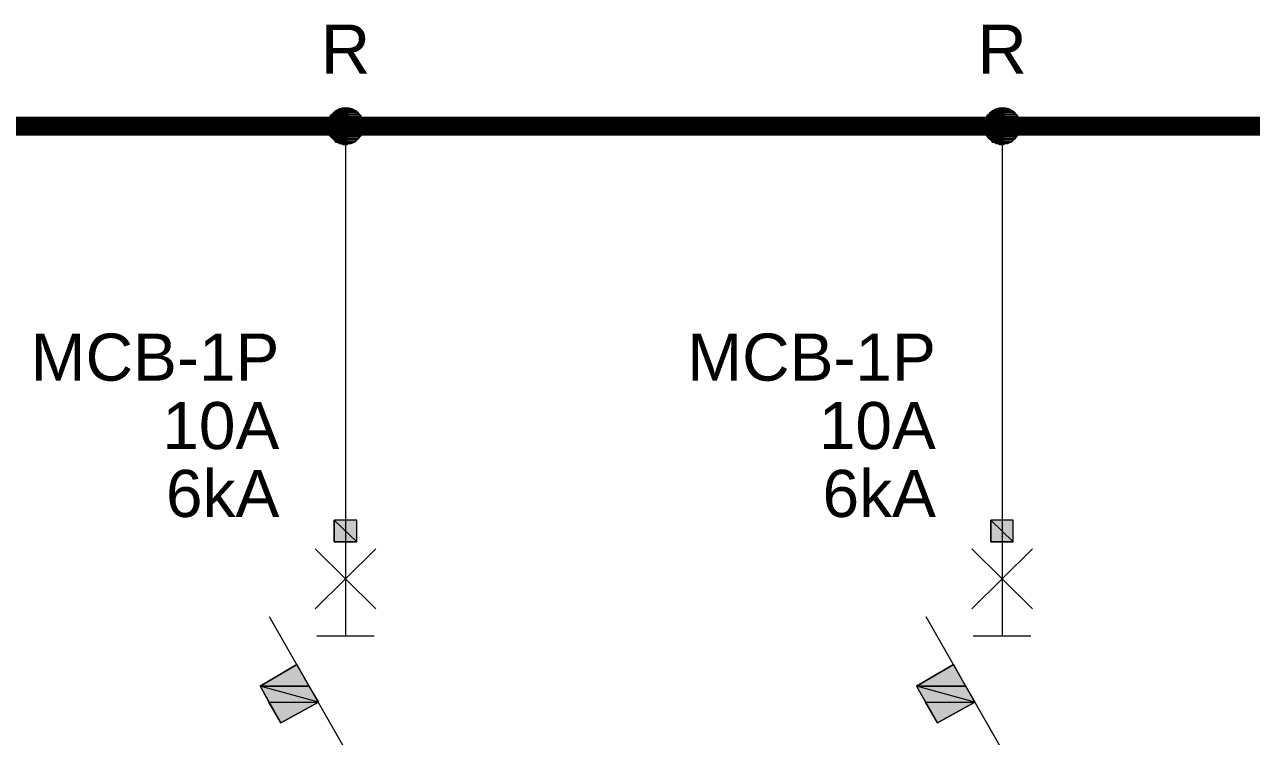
# Model space of a CAD drawing. Header units: millimetres. Extents: x -33055 to 42243, y -56860 to 24450.
# Drawn here: x 14497 to 20987, y -43659 to -39890 of the extents above; entities that cross this region are included whole.
import ezdxf
from ezdxf.enums import TextEntityAlignment as Align

# ---------------------------------------------------------------- set-up
doc = ezdxf.new("R2010")
doc.units = ezdxf.units.MM
for name, color, linetype in [('E-BUSBAR', 7, 'Continuous'), ('E-SLD', 7, 'Continuous'), ('E-TEXT', 7, 'Continuous')]:
    doc.layers.add(name, color=color, linetype=linetype)
doc.styles.add('ARIAL', font='arial.ttf')

msp = doc.modelspace()

# ---------------------------------------------------------------- hatches: boundary and pattern name
at = {"layer": 'E-SLD'}
h = msp.add_hatch(color=7, dxfattribs=at)
h.dxf.hatch_style = 1
h.paths.add_polyline_path([(16262.3, -40364.4), (16127.2, -40364.4), (16266.6, -40368.6), (16262.3, -40364.4)])
h.paths.add_polyline_path([(16127.2, -40364.4), (16266.6, -40368.6), (16118.7, -40368.6), (16127.2, -40364.4)])
h = msp.add_hatch(color=7, dxfattribs=at)
h.dxf.hatch_style = 1
h.paths.add_polyline_path([(16253.9, -40356), (16131.4, -40356), (16262.3, -40364.4), (16253.9, -40356)])
h.paths.add_polyline_path([(16131.4, -40356), (16262.3, -40364.4), (16127.2, -40364.4), (16131.4, -40356)])
h = msp.add_hatch(color=7, dxfattribs=at)
h.dxf.hatch_style = 1
h.paths.add_polyline_path([(16249.7, -40351.7), (16139.9, -40351.7), (16253.9, -40356), (16249.7, -40351.7)])
h.paths.add_polyline_path([(16139.9, -40351.7), (16253.9, -40356), (16131.4, -40356), (16139.9, -40351.7)])
h = msp.add_hatch(color=7, dxfattribs=at)
h.dxf.hatch_style = 1
h.paths.add_polyline_path([(16241.2, -40347.5), (16144.1, -40347.5), (16249.7, -40351.7), (16241.2, -40347.5)])
h.paths.add_polyline_path([(16144.1, -40347.5), (16249.7, -40351.7), (16139.9, -40351.7), (16144.1, -40347.5)])
h = msp.add_hatch(color=7, dxfattribs=at)
h.dxf.hatch_style = 1
h.paths.add_polyline_path([(16232.8, -40343.3), (16156.7, -40343.3), (16241.2, -40347.5), (16232.8, -40343.3)])
h.paths.add_polyline_path([(16156.7, -40343.3), (16241.2, -40347.5), (16144.1, -40347.5), (16156.7, -40343.3)])
h = msp.add_hatch(color=7, dxfattribs=at)
h.dxf.hatch_style = 1
h.paths.add_polyline_path([(16224.3, -40339.1), (16161, -40339.1), (16232.8, -40343.3), (16224.3, -40339.1)])
h.paths.add_polyline_path([(16161, -40339.1), (16232.8, -40343.3), (16156.7, -40343.3), (16161, -40339.1)])
h = msp.add_hatch(color=7, dxfattribs=at)
h.dxf.hatch_style = 1
h.paths.add_polyline_path([(16215.9, -40334.8), (16173.6, -40334.8), (16224.3, -40339.1), (16215.9, -40334.8)])
h.paths.add_polyline_path([(16173.6, -40334.8), (16224.3, -40339.1), (16161, -40339.1), (16173.6, -40334.8)])
h = msp.add_hatch(color=7, dxfattribs=at)
h.dxf.hatch_style = 1
h.paths.add_polyline_path([(16203.2, -40334.8), (16182.1, -40334.8), (16215.9, -40334.8), (16203.2, -40334.8)])
h.paths.add_polyline_path([(16182.1, -40334.8), (16215.9, -40334.8), (16173.6, -40334.8), (16182.1, -40334.8)])
h = msp.add_hatch(color=7, dxfattribs=at)
h.dxf.hatch_style = 1
h.paths.add_polyline_path([(16199, -40334.8), (16203.2, -40334.8), (16182.1, -40334.8), (16199, -40334.8)])
h = msp.add_hatch(color=7, dxfattribs=at)
h.dxf.hatch_style = 1
h.paths.add_polyline_path([(19735.3, -40364.4), (19600.2, -40364.4), (19739.6, -40368.6), (19735.3, -40364.4)])
h.paths.add_polyline_path([(19600.2, -40364.4), (19739.6, -40368.6), (19591.7, -40368.6), (19600.2, -40364.4)])
h = msp.add_hatch(color=7, dxfattribs=at)
h.dxf.hatch_style = 1
h.paths.add_polyline_path([(19726.9, -40356), (19604.4, -40356), (19735.3, -40364.4), (19726.9, -40356)])
h.paths.add_polyline_path([(19604.4, -40356), (19735.3, -40364.4), (19600.2, -40364.4), (19604.4, -40356)])
h = msp.add_hatch(color=7, dxfattribs=at)
h.dxf.hatch_style = 1
h.paths.add_polyline_path([(19722.7, -40351.7), (19612.9, -40351.7), (19726.9, -40356), (19722.7, -40351.7)])
h.paths.add_polyline_path([(19612.9, -40351.7), (19726.9, -40356), (19604.4, -40356), (19612.9, -40351.7)])
h = msp.add_hatch(color=7, dxfattribs=at)
h.dxf.hatch_style = 1
h.paths.add_polyline_path([(19714.2, -40347.5), (19617.1, -40347.5), (19722.7, -40351.7), (19714.2, -40347.5)])
h.paths.add_polyline_path([(19617.1, -40347.5), (19722.7, -40351.7), (19612.9, -40351.7), (19617.1, -40347.5)])
h = msp.add_hatch(color=7, dxfattribs=at)
h.dxf.hatch_style = 1
h.paths.add_polyline_path([(19705.8, -40343.3), (19629.7, -40343.3), (19714.2, -40347.5), (19705.8, -40343.3)])
h.paths.add_polyline_path([(19629.7, -40343.3), (19714.2, -40347.5), (19617.1, -40347.5), (19629.7, -40343.3)])
h = msp.add_hatch(color=7, dxfattribs=at)
h.dxf.hatch_style = 1
h.paths.add_polyline_path([(19697.3, -40339.1), (19634, -40339.1), (19705.8, -40343.3), (19697.3, -40339.1)])
h.paths.add_polyline_path([(19634, -40339.1), (19705.8, -40343.3), (19629.7, -40343.3), (19634, -40339.1)])
h = msp.add_hatch(color=7, dxfattribs=at)
h.dxf.hatch_style = 1
h.paths.add_polyline_path([(19688.9, -40334.8), (19646.6, -40334.8), (19697.3, -40339.1), (19688.9, -40334.8)])
h.paths.add_polyline_path([(19646.6, -40334.8), (19697.3, -40339.1), (19634, -40339.1), (19646.6, -40334.8)])
h = msp.add_hatch(color=7, dxfattribs=at)
h.dxf.hatch_style = 1
h.paths.add_polyline_path([(19676.2, -40334.8), (19655.1, -40334.8), (19688.9, -40334.8), (19676.2, -40334.8)])
h.paths.add_polyline_path([(19655.1, -40334.8), (19688.9, -40334.8), (19646.6, -40334.8), (19655.1, -40334.8)])
h = msp.add_hatch(color=7, dxfattribs=at)
h.dxf.hatch_style = 1
h.paths.add_polyline_path([(19672, -40334.8), (19676.2, -40334.8), (19655.1, -40334.8), (19672, -40334.8)])
h = msp.add_hatch(color=7, dxfattribs=at)
h.dxf.hatch_style = 1
h.paths.add_polyline_path([(16287.7, -40410.9), (16101.8, -40410.9), (16287.7, -40419.3), (16287.7, -40410.9)])
h.paths.add_polyline_path([(16101.8, -40410.9), (16287.7, -40419.3), (16097.6, -40419.3), (16101.8, -40410.9)])
h = msp.add_hatch(color=7, dxfattribs=at)
h.dxf.hatch_style = 1
h.paths.add_polyline_path([(16287.7, -40419.3), (16097.6, -40419.3), (16287.7, -40427.8), (16287.7, -40419.3)])
h.paths.add_polyline_path([(16097.6, -40419.3), (16287.7, -40427.8), (16097.6, -40427.8), (16097.6, -40419.3)])
h = msp.add_hatch(color=7, dxfattribs=at)
h.dxf.hatch_style = 1
h.paths.add_polyline_path([(16287.7, -40427.8), (16097.6, -40427.8), (16287.7, -40436.2), (16287.7, -40427.8)])
h.paths.add_polyline_path([(16097.6, -40427.8), (16287.7, -40436.2), (16097.6, -40436.2), (16097.6, -40427.8)])
h = msp.add_hatch(color=7, dxfattribs=at)
h.dxf.hatch_style = 1
h.paths.add_polyline_path([(16283.4, -40394), (16106.1, -40394), (16283.4, -40402.4), (16283.4, -40394)])
h.paths.add_polyline_path([(16106.1, -40394), (16283.4, -40402.4), (16101.8, -40402.4), (16106.1, -40394)])
h = msp.add_hatch(color=7, dxfattribs=at)
h.dxf.hatch_style = 1
h.paths.add_polyline_path([(16283.4, -40402.4), (16101.8, -40402.4), (16287.7, -40410.9), (16283.4, -40402.4)])
h.paths.add_polyline_path([(16101.8, -40402.4), (16287.7, -40410.9), (16101.8, -40410.9), (16101.8, -40402.4)])
h = msp.add_hatch(color=7, dxfattribs=at)
h.dxf.hatch_style = 1
h.paths.add_polyline_path([(16279.2, -40385.5), (16110.3, -40385.5), (16283.4, -40394), (16279.2, -40385.5)])
h.paths.add_polyline_path([(16110.3, -40385.5), (16283.4, -40394), (16106.1, -40394), (16110.3, -40385.5)])
h = msp.add_hatch(color=7, dxfattribs=at)
h.dxf.hatch_style = 1
h.paths.add_polyline_path([(16275, -40377.1), (16114.5, -40377.1), (16279.2, -40385.5), (16275, -40377.1)])
h.paths.add_polyline_path([(16114.5, -40377.1), (16279.2, -40385.5), (16110.3, -40385.5), (16114.5, -40377.1)])
h = msp.add_hatch(color=7, dxfattribs=at)
h.dxf.hatch_style = 1
h.paths.add_polyline_path([(16266.6, -40368.6), (16118.7, -40368.6), (16275, -40377.1), (16266.6, -40368.6)])
h.paths.add_polyline_path([(16118.7, -40368.6), (16275, -40377.1), (16114.5, -40377.1), (16118.7, -40368.6)])
h = msp.add_hatch(color=7, dxfattribs=at)
h.dxf.hatch_style = 1
h.paths.add_polyline_path([(19760.7, -40410.9), (19574.8, -40410.9), (19760.7, -40419.3), (19760.7, -40410.9)])
h.paths.add_polyline_path([(19574.8, -40410.9), (19760.7, -40419.3), (19570.6, -40419.3), (19574.8, -40410.9)])
h = msp.add_hatch(color=7, dxfattribs=at)
h.dxf.hatch_style = 1
h.paths.add_polyline_path([(19760.7, -40419.3), (19570.6, -40419.3), (19760.7, -40427.8), (19760.7, -40419.3)])
h.paths.add_polyline_path([(19570.6, -40419.3), (19760.7, -40427.8), (19570.6, -40427.8), (19570.6, -40419.3)])
h = msp.add_hatch(color=7, dxfattribs=at)
h.dxf.hatch_style = 1
h.paths.add_polyline_path([(19760.7, -40427.8), (19570.6, -40427.8), (19760.7, -40436.2), (19760.7, -40427.8)])
h.paths.add_polyline_path([(19570.6, -40427.8), (19760.7, -40436.2), (19570.6, -40436.2), (19570.6, -40427.8)])
h = msp.add_hatch(color=7, dxfattribs=at)
h.dxf.hatch_style = 1
h.paths.add_polyline_path([(19756.4, -40394), (19579.1, -40394), (19756.4, -40402.4), (19756.4, -40394)])
h.paths.add_polyline_path([(19579.1, -40394), (19756.4, -40402.4), (19574.8, -40402.4), (19579.1, -40394)])
h = msp.add_hatch(color=7, dxfattribs=at)
h.dxf.hatch_style = 1
h.paths.add_polyline_path([(19756.4, -40402.4), (19574.8, -40402.4), (19760.7, -40410.9), (19756.4, -40402.4)])
h.paths.add_polyline_path([(19574.8, -40402.4), (19760.7, -40410.9), (19574.8, -40410.9), (19574.8, -40402.4)])
h = msp.add_hatch(color=7, dxfattribs=at)
h.dxf.hatch_style = 1
h.paths.add_polyline_path([(19752.2, -40385.5), (19583.3, -40385.5), (19756.4, -40394), (19752.2, -40385.5)])
h.paths.add_polyline_path([(19583.3, -40385.5), (19756.4, -40394), (19579.1, -40394), (19583.3, -40385.5)])
h = msp.add_hatch(color=7, dxfattribs=at)
h.dxf.hatch_style = 1
h.paths.add_polyline_path([(19748, -40377.1), (19587.5, -40377.1), (19752.2, -40385.5), (19748, -40377.1)])
h.paths.add_polyline_path([(19587.5, -40377.1), (19752.2, -40385.5), (19583.3, -40385.5), (19587.5, -40377.1)])
h = msp.add_hatch(color=7, dxfattribs=at)
h.dxf.hatch_style = 1
h.paths.add_polyline_path([(19739.6, -40368.6), (19591.7, -40368.6), (19748, -40377.1), (19739.6, -40368.6)])
h.paths.add_polyline_path([(19591.7, -40368.6), (19748, -40377.1), (19587.5, -40377.1), (19591.7, -40368.6)])
h = msp.add_hatch(color=7, dxfattribs=at)
h.dxf.hatch_style = 1
h.paths.add_polyline_path([(16287.7, -40436.2), (16097.6, -40436.2), (16287.7, -40448.9), (16287.7, -40436.2)])
h.paths.add_polyline_path([(16097.6, -40436.2), (16287.7, -40448.9), (16101.8, -40448.9), (16097.6, -40436.2)])
h = msp.add_hatch(color=7, dxfattribs=at)
h.dxf.hatch_style = 1
h.paths.add_polyline_path([(16287.7, -40448.9), (16101.8, -40448.9), (16283.4, -40457.3), (16287.7, -40448.9)])
h.paths.add_polyline_path([(16101.8, -40448.9), (16283.4, -40457.3), (16101.8, -40457.3), (16101.8, -40448.9)])
h = msp.add_hatch(color=7, dxfattribs=at)
h.dxf.hatch_style = 1
h.paths.add_polyline_path([(16283.4, -40457.3), (16101.8, -40457.3), (16283.4, -40465.8), (16283.4, -40457.3)])
h.paths.add_polyline_path([(16101.8, -40457.3), (16283.4, -40465.8), (16106.1, -40465.8), (16101.8, -40457.3)])
h = msp.add_hatch(color=7, dxfattribs=at)
h.dxf.hatch_style = 1
h.paths.add_polyline_path([(16283.4, -40465.8), (16106.1, -40465.8), (16279.2, -40474.2), (16283.4, -40465.8)])
h.paths.add_polyline_path([(16106.1, -40465.8), (16279.2, -40474.2), (16110.3, -40474.2), (16106.1, -40465.8)])
h = msp.add_hatch(color=7, dxfattribs=at)
h.dxf.hatch_style = 1
h.paths.add_polyline_path([(16279.2, -40474.2), (16110.3, -40474.2), (16275, -40478.5), (16279.2, -40474.2)])
h.paths.add_polyline_path([(16110.3, -40474.2), (16275, -40478.5), (16114.5, -40478.5), (16110.3, -40474.2)])
h = msp.add_hatch(color=7, dxfattribs=at)
h.dxf.hatch_style = 1
h.paths.add_polyline_path([(16275, -40478.5), (16114.5, -40478.5), (16266.6, -40486.9), (16275, -40478.5)])
h.paths.add_polyline_path([(16114.5, -40478.5), (16266.6, -40486.9), (16118.7, -40486.9), (16114.5, -40478.5)])
h = msp.add_hatch(color=7, dxfattribs=at)
h.dxf.hatch_style = 1
h.paths.add_polyline_path([(16266.6, -40486.9), (16118.7, -40486.9), (16262.3, -40495.3), (16266.6, -40486.9)])
h.paths.add_polyline_path([(16118.7, -40486.9), (16262.3, -40495.3), (16127.2, -40495.3), (16118.7, -40486.9)])
h = msp.add_hatch(color=7, dxfattribs=at)
h.dxf.hatch_style = 1
h.paths.add_polyline_path([(16262.3, -40495.3), (16127.2, -40495.3), (16253.9, -40499.6), (16262.3, -40495.3)])
h.paths.add_polyline_path([(16127.2, -40495.3), (16253.9, -40499.6), (16131.4, -40499.6), (16127.2, -40495.3)])
h = msp.add_hatch(color=7, dxfattribs=at)
h.dxf.hatch_style = 1
h.paths.add_polyline_path([(19760.7, -40436.2), (19570.6, -40436.2), (19760.7, -40448.9), (19760.7, -40436.2)])
h.paths.add_polyline_path([(19570.6, -40436.2), (19760.7, -40448.9), (19574.8, -40448.9), (19570.6, -40436.2)])
h = msp.add_hatch(color=7, dxfattribs=at)
h.dxf.hatch_style = 1
h.paths.add_polyline_path([(19760.7, -40448.9), (19574.8, -40448.9), (19756.4, -40457.3), (19760.7, -40448.9)])
h.paths.add_polyline_path([(19574.8, -40448.9), (19756.4, -40457.3), (19574.8, -40457.3), (19574.8, -40448.9)])
h = msp.add_hatch(color=7, dxfattribs=at)
h.dxf.hatch_style = 1
h.paths.add_polyline_path([(19756.4, -40457.3), (19574.8, -40457.3), (19756.4, -40465.8), (19756.4, -40457.3)])
h.paths.add_polyline_path([(19574.8, -40457.3), (19756.4, -40465.8), (19579.1, -40465.8), (19574.8, -40457.3)])
h = msp.add_hatch(color=7, dxfattribs=at)
h.dxf.hatch_style = 1
h.paths.add_polyline_path([(19756.4, -40465.8), (19579.1, -40465.8), (19752.2, -40474.2), (19756.4, -40465.8)])
h.paths.add_polyline_path([(19579.1, -40465.8), (19752.2, -40474.2), (19583.3, -40474.2), (19579.1, -40465.8)])
h = msp.add_hatch(color=7, dxfattribs=at)
h.dxf.hatch_style = 1
h.paths.add_polyline_path([(19752.2, -40474.2), (19583.3, -40474.2), (19748, -40478.5), (19752.2, -40474.2)])
h.paths.add_polyline_path([(19583.3, -40474.2), (19748, -40478.5), (19587.5, -40478.5), (19583.3, -40474.2)])
h = msp.add_hatch(color=7, dxfattribs=at)
h.dxf.hatch_style = 1
h.paths.add_polyline_path([(19748, -40478.5), (19587.5, -40478.5), (19739.6, -40486.9), (19748, -40478.5)])
h.paths.add_polyline_path([(19587.5, -40478.5), (19739.6, -40486.9), (19591.7, -40486.9), (19587.5, -40478.5)])
h = msp.add_hatch(color=7, dxfattribs=at)
h.dxf.hatch_style = 1
h.paths.add_polyline_path([(19739.6, -40486.9), (19591.7, -40486.9), (19735.3, -40495.3), (19739.6, -40486.9)])
h.paths.add_polyline_path([(19591.7, -40486.9), (19735.3, -40495.3), (19600.2, -40495.3), (19591.7, -40486.9)])
h = msp.add_hatch(color=7, dxfattribs=at)
h.dxf.hatch_style = 1
h.paths.add_polyline_path([(19735.3, -40495.3), (19600.2, -40495.3), (19726.9, -40499.6), (19735.3, -40495.3)])
h.paths.add_polyline_path([(19600.2, -40495.3), (19726.9, -40499.6), (19604.4, -40499.6), (19600.2, -40495.3)])
h = msp.add_hatch(color=7, dxfattribs=at)
h.dxf.hatch_style = 1
h.paths.add_polyline_path([(16253.9, -40499.6), (16131.4, -40499.6), (16249.7, -40508), (16253.9, -40499.6)])
h.paths.add_polyline_path([(16131.4, -40499.6), (16249.7, -40508), (16139.9, -40508), (16131.4, -40499.6)])
h = msp.add_hatch(color=7, dxfattribs=at)
h.dxf.hatch_style = 1
h.paths.add_polyline_path([(16249.7, -40508), (16139.9, -40508), (16241.2, -40512.2), (16249.7, -40508)])
h.paths.add_polyline_path([(16139.9, -40508), (16241.2, -40512.2), (16144.1, -40512.2), (16139.9, -40508)])
h = msp.add_hatch(color=7, dxfattribs=at)
h.dxf.hatch_style = 1
h.paths.add_polyline_path([(16241.2, -40512.2), (16144.1, -40512.2), (16232.8, -40516.5), (16241.2, -40512.2)])
h.paths.add_polyline_path([(16144.1, -40512.2), (16232.8, -40516.5), (16156.7, -40516.5), (16144.1, -40512.2)])
h = msp.add_hatch(color=7, dxfattribs=at)
h.dxf.hatch_style = 1
h.paths.add_polyline_path([(16232.8, -40516.5), (16156.7, -40516.5), (16224.3, -40520.7), (16232.8, -40516.5)])
h.paths.add_polyline_path([(16156.7, -40516.5), (16224.3, -40520.7), (16161, -40520.7), (16156.7, -40516.5)])
h = msp.add_hatch(color=7, dxfattribs=at)
h.dxf.hatch_style = 1
h.paths.add_polyline_path([(16224.3, -40520.7), (16161, -40520.7), (16215.9, -40520.7), (16224.3, -40520.7)])
h.paths.add_polyline_path([(16161, -40520.7), (16215.9, -40520.7), (16173.6, -40520.7), (16161, -40520.7)])
h = msp.add_hatch(color=7, dxfattribs=at)
h.dxf.hatch_style = 1
h.paths.add_polyline_path([(16173.6, -40520.7), (16182.1, -40524.9), (16203.2, -40524.9), (16173.6, -40520.7)])
h.paths.add_polyline_path([(16182.1, -40524.9), (16203.2, -40524.9), (16199, -40524.9), (16182.1, -40524.9)])
h = msp.add_hatch(color=7, dxfattribs=at)
h.dxf.hatch_style = 1
h.paths.add_polyline_path([(16173.6, -40520.7), (16215.9, -40520.7), (16203.2, -40524.9), (16173.6, -40520.7)])
h = msp.add_hatch(color=7, dxfattribs=at)
h.dxf.hatch_style = 1
h.paths.add_polyline_path([(19726.9, -40499.6), (19604.4, -40499.6), (19722.7, -40508), (19726.9, -40499.6)])
h.paths.add_polyline_path([(19604.4, -40499.6), (19722.7, -40508), (19612.9, -40508), (19604.4, -40499.6)])
h = msp.add_hatch(color=7, dxfattribs=at)
h.dxf.hatch_style = 1
h.paths.add_polyline_path([(19722.7, -40508), (19612.9, -40508), (19714.2, -40512.2), (19722.7, -40508)])
h.paths.add_polyline_path([(19612.9, -40508), (19714.2, -40512.2), (19617.1, -40512.2), (19612.9, -40508)])
h = msp.add_hatch(color=7, dxfattribs=at)
h.dxf.hatch_style = 1
h.paths.add_polyline_path([(19714.2, -40512.2), (19617.1, -40512.2), (19705.8, -40516.5), (19714.2, -40512.2)])
h.paths.add_polyline_path([(19617.1, -40512.2), (19705.8, -40516.5), (19629.7, -40516.5), (19617.1, -40512.2)])
h = msp.add_hatch(color=7, dxfattribs=at)
h.dxf.hatch_style = 1
h.paths.add_polyline_path([(19705.8, -40516.5), (19629.7, -40516.5), (19697.3, -40520.7), (19705.8, -40516.5)])
h.paths.add_polyline_path([(19629.7, -40516.5), (19697.3, -40520.7), (19634, -40520.7), (19629.7, -40516.5)])
h = msp.add_hatch(color=7, dxfattribs=at)
h.dxf.hatch_style = 1
h.paths.add_polyline_path([(19697.3, -40520.7), (19634, -40520.7), (19688.9, -40520.7), (19697.3, -40520.7)])
h.paths.add_polyline_path([(19634, -40520.7), (19688.9, -40520.7), (19646.6, -40520.7), (19634, -40520.7)])
h = msp.add_hatch(color=7, dxfattribs=at)
h.dxf.hatch_style = 1
h.paths.add_polyline_path([(19646.6, -40520.7), (19655.1, -40524.9), (19676.2, -40524.9), (19646.6, -40520.7)])
h.paths.add_polyline_path([(19655.1, -40524.9), (19676.2, -40524.9), (19672, -40524.9), (19655.1, -40524.9)])
h = msp.add_hatch(color=7, dxfattribs=at)
h.dxf.hatch_style = 1
h.paths.add_polyline_path([(19646.6, -40520.7), (19688.9, -40520.7), (19676.2, -40524.9), (19646.6, -40520.7)])
h = msp.add_hatch(color=7, dxfattribs=at)
h.dxf.hatch_style = 1
h.paths.add_polyline_path([(16253.9, -42514.2), (16135.6, -42514.2), (16253.9, -42628.2), (16253.9, -42514.2)])
h.paths.add_polyline_path([(16135.6, -42514.2), (16253.9, -42628.2), (16135.6, -42628.2), (16135.6, -42514.2)])
h = msp.add_hatch(color=7, dxfattribs=at)
h.dxf.hatch_style = 1
h.paths.add_polyline_path([(19726.9, -42514.2), (19608.6, -42514.2), (19726.9, -42628.2), (19726.9, -42514.2)])
h.paths.add_polyline_path([(19608.6, -42514.2), (19726.9, -42628.2), (19608.6, -42628.2), (19608.6, -42514.2)])
h = msp.add_hatch(color=7, dxfattribs=at)
h.dxf.hatch_style = 1
h.paths.add_polyline_path([(15937.1, -43278.7), (16000.5, -43392.7), (15742.8, -43392.7), (15937.1, -43278.7)])
h = msp.add_hatch(color=7, dxfattribs=at)
h.dxf.hatch_style = 1
h.paths.add_polyline_path([(19410.1, -43278.7), (19473.5, -43392.7), (19215.8, -43392.7), (19410.1, -43278.7)])
h = msp.add_hatch(color=7, dxfattribs=at)
h.dxf.hatch_style = 1
h.paths.add_polyline_path([(15742.8, -43392.7), (15789.3, -43477.2), (16051.2, -43477.2), (15742.8, -43392.7)])
h.paths.add_polyline_path([(15789.3, -43477.2), (16051.2, -43477.2), (15852.6, -43587), (15789.3, -43477.2)])
h = msp.add_hatch(color=7, dxfattribs=at)
h.dxf.hatch_style = 1
h.paths.add_polyline_path([(15742.8, -43392.7), (16000.5, -43392.7), (16051.2, -43477.2), (15742.8, -43392.7)])
h = msp.add_hatch(color=7, dxfattribs=at)
h.dxf.hatch_style = 1
h.paths.add_polyline_path([(19215.8, -43392.7), (19262.3, -43477.2), (19524.2, -43477.2), (19215.8, -43392.7)])
h.paths.add_polyline_path([(19262.3, -43477.2), (19524.2, -43477.2), (19325.6, -43587), (19262.3, -43477.2)])
h = msp.add_hatch(color=7, dxfattribs=at)
h.dxf.hatch_style = 1
h.paths.add_polyline_path([(19215.8, -43392.7), (19473.5, -43392.7), (19524.2, -43477.2), (19215.8, -43392.7)])

# ---------------------------------------------------------------- linework, layer by layer
at = {"layer": 'E-BUSBAR', "const_width": 100}
msp.add_lwpolyline([(-25829, -40428), (34952, -40428)], dxfattribs=at)
at = {"layer": 'E-SLD', "color": 7, "lineweight": 0}
for p, q in [((16194.8, -40427.8), (16194.8, -43126.6)), ((19667.8, -40427.8), (19667.8, -43126.6)), ((16034.3, -42666.2), (16355.3, -42983)), ((16355.3, -42666.2), (16034.3, -42983)), ((19507.3, -42666.2), (19828.3, -42983)), ((19828.3, -42666.2), (19507.3, -42983)), ((16042.7, -43126.6), (16346.8, -43126.6)), ((19515.7, -43126.6), (19819.8, -43126.6))]:
    msp.add_line(p, q, dxfattribs=at)
for points in [[(16291.9, -40425.7), (16290, -40406.5), (16284.4, -40388.7), (16275.7, -40372.5), (16264.1, -40358.5), (16250, -40346.9), (16233.9, -40338.1), (16216, -40332.6), (16196.9, -40330.6), (16177.7, -40332.6), (16159.9, -40338.1), (16143.7, -40346.9), (16129.7, -40358.5), (16118.1, -40372.5), (16109.3, -40388.7), (16103.8, -40406.5), (16101.8, -40425.7), (16103.8, -40444.8), (16109.3, -40462.6), (16118.1, -40478.8), (16129.7, -40492.9), (16143.7, -40504.5), (16159.9, -40513.2), (16177.7, -40518.8), (16196.9, -40520.7), (16216, -40518.8), (16233.9, -40513.2), (16250, -40504.5), (16264.1, -40492.9), (16275.7, -40478.8), (16284.4, -40462.6), (16290, -40444.8), (16291.9, -40425.7)], [(16127.2, -40364.4), (16266.6, -40368.6), (16118.7, -40368.6), (16127.2, -40364.4)], [(16131.4, -40356), (16262.3, -40364.4), (16127.2, -40364.4), (16131.4, -40356)], [(16262.3, -40364.4), (16127.2, -40364.4), (16266.6, -40368.6), (16262.3, -40364.4)], [(16139.9, -40351.7), (16253.9, -40356), (16131.4, -40356), (16139.9, -40351.7)], [(16253.9, -40356), (16131.4, -40356), (16262.3, -40364.4), (16253.9, -40356)], [(16144.1, -40347.5), (16249.7, -40351.7), (16139.9, -40351.7), (16144.1, -40347.5)], [(16249.7, -40351.7), (16139.9, -40351.7), (16253.9, -40356), (16249.7, -40351.7)], [(16156.7, -40343.3), (16241.2, -40347.5), (16144.1, -40347.5), (16156.7, -40343.3)], [(16241.2, -40347.5), (16144.1, -40347.5), (16249.7, -40351.7), (16241.2, -40347.5)], [(16161, -40339.1), (16232.8, -40343.3), (16156.7, -40343.3), (16161, -40339.1)], [(16232.8, -40343.3), (16156.7, -40343.3), (16241.2, -40347.5), (16232.8, -40343.3)], [(16173.6, -40334.8), (16224.3, -40339.1), (16161, -40339.1), (16173.6, -40334.8)], [(16224.3, -40339.1), (16161, -40339.1), (16232.8, -40343.3), (16224.3, -40339.1)], [(16182.1, -40334.8), (16215.9, -40334.8), (16173.6, -40334.8), (16182.1, -40334.8)], [(16215.9, -40334.8), (16173.6, -40334.8), (16224.3, -40339.1), (16215.9, -40334.8)], [(16199, -40334.8), (16203.2, -40334.8), (16182.1, -40334.8), (16199, -40334.8)], [(16203.2, -40334.8), (16182.1, -40334.8), (16215.9, -40334.8), (16203.2, -40334.8)], [(19764.9, -40425.7), (19763, -40406.5), (19757.4, -40388.7), (19748.7, -40372.5), (19737.1, -40358.5), (19723, -40346.9), (19706.9, -40338.1), (19689, -40332.6), (19669.9, -40330.6), (19650.7, -40332.6), (19632.9, -40338.1), (19616.7, -40346.9), (19602.7, -40358.5), (19591.1, -40372.5), (19582.3, -40388.7), (19576.8, -40406.5), (19574.8, -40425.7), (19576.8, -40444.8), (19582.3, -40462.6), (19591.1, -40478.8), (19602.7, -40492.9), (19616.7, -40504.5), (19632.9, -40513.2), (19650.7, -40518.8), (19669.9, -40520.7), (19689, -40518.8), (19706.9, -40513.2), (19723, -40504.5), (19737.1, -40492.9), (19748.7, -40478.8), (19757.4, -40462.6), (19763, -40444.8), (19764.9, -40425.7)], [(19600.2, -40364.4), (19739.6, -40368.6), (19591.7, -40368.6), (19600.2, -40364.4)], [(19604.4, -40356), (19735.3, -40364.4), (19600.2, -40364.4), (19604.4, -40356)], [(19735.3, -40364.4), (19600.2, -40364.4), (19739.6, -40368.6), (19735.3, -40364.4)], [(19612.9, -40351.7), (19726.9, -40356), (19604.4, -40356), (19612.9, -40351.7)], [(19726.9, -40356), (19604.4, -40356), (19735.3, -40364.4), (19726.9, -40356)], [(19617.1, -40347.5), (19722.7, -40351.7), (19612.9, -40351.7), (19617.1, -40347.5)], [(19722.7, -40351.7), (19612.9, -40351.7), (19726.9, -40356), (19722.7, -40351.7)], [(19629.7, -40343.3), (19714.2, -40347.5), (19617.1, -40347.5), (19629.7, -40343.3)], [(19714.2, -40347.5), (19617.1, -40347.5), (19722.7, -40351.7), (19714.2, -40347.5)], [(19634, -40339.1), (19705.8, -40343.3), (19629.7, -40343.3), (19634, -40339.1)], [(19705.8, -40343.3), (19629.7, -40343.3), (19714.2, -40347.5), (19705.8, -40343.3)], [(19646.6, -40334.8), (19697.3, -40339.1), (19634, -40339.1), (19646.6, -40334.8)], [(19697.3, -40339.1), (19634, -40339.1), (19705.8, -40343.3), (19697.3, -40339.1)], [(19655.1, -40334.8), (19688.9, -40334.8), (19646.6, -40334.8), (19655.1, -40334.8)], [(19688.9, -40334.8), (19646.6, -40334.8), (19697.3, -40339.1), (19688.9, -40334.8)], [(19672, -40334.8), (19676.2, -40334.8), (19655.1, -40334.8), (19672, -40334.8)], [(19676.2, -40334.8), (19655.1, -40334.8), (19688.9, -40334.8), (19676.2, -40334.8)], [(16101.8, -40410.9), (16287.7, -40419.3), (16097.6, -40419.3), (16101.8, -40410.9)], [(16287.7, -40419.3), (16097.6, -40419.3), (16287.7, -40427.8), (16287.7, -40419.3)], [(16097.6, -40419.3), (16287.7, -40427.8), (16097.6, -40427.8), (16097.6, -40419.3)], [(16287.7, -40427.8), (16097.6, -40427.8), (16287.7, -40436.2), (16287.7, -40427.8)], [(16097.6, -40427.8), (16287.7, -40436.2), (16097.6, -40436.2), (16097.6, -40427.8)], [(16106.1, -40394), (16283.4, -40402.4), (16101.8, -40402.4), (16106.1, -40394)], [(16283.4, -40402.4), (16101.8, -40402.4), (16287.7, -40410.9), (16283.4, -40402.4)], [(16101.8, -40402.4), (16287.7, -40410.9), (16101.8, -40410.9), (16101.8, -40402.4)], [(16287.7, -40410.9), (16101.8, -40410.9), (16287.7, -40419.3), (16287.7, -40410.9)], [(16110.3, -40385.5), (16283.4, -40394), (16106.1, -40394), (16110.3, -40385.5)], [(16283.4, -40394), (16106.1, -40394), (16283.4, -40402.4), (16283.4, -40394)], [(16114.5, -40377.1), (16279.2, -40385.5), (16110.3, -40385.5), (16114.5, -40377.1)], [(16279.2, -40385.5), (16110.3, -40385.5), (16283.4, -40394), (16279.2, -40385.5)], [(16118.7, -40368.6), (16275, -40377.1), (16114.5, -40377.1), (16118.7, -40368.6)], [(16275, -40377.1), (16114.5, -40377.1), (16279.2, -40385.5), (16275, -40377.1)], [(16266.6, -40368.6), (16118.7, -40368.6), (16275, -40377.1), (16266.6, -40368.6)], [(19574.8, -40410.9), (19760.7, -40419.3), (19570.6, -40419.3), (19574.8, -40410.9)], [(19760.7, -40419.3), (19570.6, -40419.3), (19760.7, -40427.8), (19760.7, -40419.3)], [(19570.6, -40419.3), (19760.7, -40427.8), (19570.6, -40427.8), (19570.6, -40419.3)], [(19760.7, -40427.8), (19570.6, -40427.8), (19760.7, -40436.2), (19760.7, -40427.8)], [(19570.6, -40427.8), (19760.7, -40436.2), (19570.6, -40436.2), (19570.6, -40427.8)], [(19579.1, -40394), (19756.4, -40402.4), (19574.8, -40402.4), (19579.1, -40394)], [(19756.4, -40402.4), (19574.8, -40402.4), (19760.7, -40410.9), (19756.4, -40402.4)], [(19574.8, -40402.4), (19760.7, -40410.9), (19574.8, -40410.9), (19574.8, -40402.4)], [(19760.7, -40410.9), (19574.8, -40410.9), (19760.7, -40419.3), (19760.7, -40410.9)], [(19583.3, -40385.5), (19756.4, -40394), (19579.1, -40394), (19583.3, -40385.5)], [(19756.4, -40394), (19579.1, -40394), (19756.4, -40402.4), (19756.4, -40394)], [(19587.5, -40377.1), (19752.2, -40385.5), (19583.3, -40385.5), (19587.5, -40377.1)], [(19752.2, -40385.5), (19583.3, -40385.5), (19756.4, -40394), (19752.2, -40385.5)], [(19591.7, -40368.6), (19748, -40377.1), (19587.5, -40377.1), (19591.7, -40368.6)], [(19748, -40377.1), (19587.5, -40377.1), (19752.2, -40385.5), (19748, -40377.1)], [(19739.6, -40368.6), (19591.7, -40368.6), (19748, -40377.1), (19739.6, -40368.6)], [(16287.7, -40436.2), (16097.6, -40436.2), (16287.7, -40448.9), (16287.7, -40436.2)], [(16097.6, -40436.2), (16287.7, -40448.9), (16101.8, -40448.9), (16097.6, -40436.2)], [(16287.7, -40448.9), (16101.8, -40448.9), (16283.4, -40457.3), (16287.7, -40448.9)], [(16101.8, -40448.9), (16283.4, -40457.3), (16101.8, -40457.3), (16101.8, -40448.9)], [(16283.4, -40457.3), (16101.8, -40457.3), (16283.4, -40465.8), (16283.4, -40457.3)], [(16101.8, -40457.3), (16283.4, -40465.8), (16106.1, -40465.8), (16101.8, -40457.3)], [(16283.4, -40465.8), (16106.1, -40465.8), (16279.2, -40474.2), (16283.4, -40465.8)], [(16106.1, -40465.8), (16279.2, -40474.2), (16110.3, -40474.2), (16106.1, -40465.8)], [(16279.2, -40474.2), (16110.3, -40474.2), (16275, -40478.5), (16279.2, -40474.2)], [(16110.3, -40474.2), (16275, -40478.5), (16114.5, -40478.5), (16110.3, -40474.2)], [(16275, -40478.5), (16114.5, -40478.5), (16266.6, -40486.9), (16275, -40478.5)], [(16114.5, -40478.5), (16266.6, -40486.9), (16118.7, -40486.9), (16114.5, -40478.5)], [(16266.6, -40486.9), (16118.7, -40486.9), (16262.3, -40495.3), (16266.6, -40486.9)], [(16118.7, -40486.9), (16262.3, -40495.3), (16127.2, -40495.3), (16118.7, -40486.9)], [(16262.3, -40495.3), (16127.2, -40495.3), (16253.9, -40499.6), (16262.3, -40495.3)], [(16127.2, -40495.3), (16253.9, -40499.6), (16131.4, -40499.6), (16127.2, -40495.3)], [(19760.7, -40436.2), (19570.6, -40436.2), (19760.7, -40448.9), (19760.7, -40436.2)], [(19570.6, -40436.2), (19760.7, -40448.9), (19574.8, -40448.9), (19570.6, -40436.2)], [(19760.7, -40448.9), (19574.8, -40448.9), (19756.4, -40457.3), (19760.7, -40448.9)], [(19574.8, -40448.9), (19756.4, -40457.3), (19574.8, -40457.3), (19574.8, -40448.9)], [(19756.4, -40457.3), (19574.8, -40457.3), (19756.4, -40465.8), (19756.4, -40457.3)], [(19574.8, -40457.3), (19756.4, -40465.8), (19579.1, -40465.8), (19574.8, -40457.3)], [(19756.4, -40465.8), (19579.1, -40465.8), (19752.2, -40474.2), (19756.4, -40465.8)], [(19579.1, -40465.8), (19752.2, -40474.2), (19583.3, -40474.2), (19579.1, -40465.8)], [(19752.2, -40474.2), (19583.3, -40474.2), (19748, -40478.5), (19752.2, -40474.2)], [(19583.3, -40474.2), (19748, -40478.5), (19587.5, -40478.5), (19583.3, -40474.2)], [(19748, -40478.5), (19587.5, -40478.5), (19739.6, -40486.9), (19748, -40478.5)], [(19587.5, -40478.5), (19739.6, -40486.9), (19591.7, -40486.9), (19587.5, -40478.5)], [(19739.6, -40486.9), (19591.7, -40486.9), (19735.3, -40495.3), (19739.6, -40486.9)], [(19591.7, -40486.9), (19735.3, -40495.3), (19600.2, -40495.3), (19591.7, -40486.9)], [(19735.3, -40495.3), (19600.2, -40495.3), (19726.9, -40499.6), (19735.3, -40495.3)], [(19600.2, -40495.3), (19726.9, -40499.6), (19604.4, -40499.6), (19600.2, -40495.3)], [(16253.9, -40499.6), (16131.4, -40499.6), (16249.7, -40508), (16253.9, -40499.6)], [(16131.4, -40499.6), (16249.7, -40508), (16139.9, -40508), (16131.4, -40499.6)], [(16249.7, -40508), (16139.9, -40508), (16241.2, -40512.2), (16249.7, -40508)], [(16139.9, -40508), (16241.2, -40512.2), (16144.1, -40512.2), (16139.9, -40508)], [(16241.2, -40512.2), (16144.1, -40512.2), (16232.8, -40516.5), (16241.2, -40512.2)], [(16144.1, -40512.2), (16232.8, -40516.5), (16156.7, -40516.5), (16144.1, -40512.2)], [(16232.8, -40516.5), (16156.7, -40516.5), (16224.3, -40520.7), (16232.8, -40516.5)], [(16156.7, -40516.5), (16224.3, -40520.7), (16161, -40520.7), (16156.7, -40516.5)], [(16224.3, -40520.7), (16161, -40520.7), (16215.9, -40520.7), (16224.3, -40520.7)], [(16161, -40520.7), (16215.9, -40520.7), (16173.6, -40520.7), (16161, -40520.7)], [(16173.6, -40520.7), (16182.1, -40524.9), (16203.2, -40524.9), (16173.6, -40520.7)], [(16173.6, -40520.7), (16215.9, -40520.7), (16203.2, -40524.9), (16173.6, -40520.7)], [(16182.1, -40524.9), (16203.2, -40524.9), (16199, -40524.9), (16182.1, -40524.9)], [(19726.9, -40499.6), (19604.4, -40499.6), (19722.7, -40508), (19726.9, -40499.6)], [(19604.4, -40499.6), (19722.7, -40508), (19612.9, -40508), (19604.4, -40499.6)], [(19722.7, -40508), (19612.9, -40508), (19714.2, -40512.2), (19722.7, -40508)], [(19612.9, -40508), (19714.2, -40512.2), (19617.1, -40512.2), (19612.9, -40508)], [(19714.2, -40512.2), (19617.1, -40512.2), (19705.8, -40516.5), (19714.2, -40512.2)], [(19617.1, -40512.2), (19705.8, -40516.5), (19629.7, -40516.5), (19617.1, -40512.2)], [(19705.8, -40516.5), (19629.7, -40516.5), (19697.3, -40520.7), (19705.8, -40516.5)], [(19629.7, -40516.5), (19697.3, -40520.7), (19634, -40520.7), (19629.7, -40516.5)], [(19697.3, -40520.7), (19634, -40520.7), (19688.9, -40520.7), (19697.3, -40520.7)], [(19634, -40520.7), (19688.9, -40520.7), (19646.6, -40520.7), (19634, -40520.7)], [(19646.6, -40520.7), (19655.1, -40524.9), (19676.2, -40524.9), (19646.6, -40520.7)], [(19646.6, -40520.7), (19688.9, -40520.7), (19676.2, -40524.9), (19646.6, -40520.7)], [(19655.1, -40524.9), (19676.2, -40524.9), (19672, -40524.9), (19655.1, -40524.9)], [(16135.6, -42514.2), (16135.6, -42628.2), (16253.9, -42628.2), (16253.9, -42514.2), (16135.6, -42514.2)], [(16135.6, -42514.2), (16135.6, -42628.2), (16253.9, -42628.2), (16253.9, -42514.2), (16135.6, -42514.2)], [(16253.9, -42514.2), (16135.6, -42514.2), (16253.9, -42628.2), (16253.9, -42514.2)], [(16135.6, -42514.2), (16253.9, -42628.2), (16135.6, -42628.2), (16135.6, -42514.2)], [(19608.6, -42514.2), (19608.6, -42628.2), (19726.9, -42628.2), (19726.9, -42514.2), (19608.6, -42514.2)], [(19608.6, -42514.2), (19608.6, -42628.2), (19726.9, -42628.2), (19726.9, -42514.2), (19608.6, -42514.2)], [(19726.9, -42514.2), (19608.6, -42514.2), (19726.9, -42628.2), (19726.9, -42514.2)], [(19608.6, -42514.2), (19726.9, -42628.2), (19608.6, -42628.2), (19608.6, -42514.2)], [(16194.8, -44233.2), (16194.8, -43730.6), (15793.5, -43025.3)], [(19667.8, -44233.2), (19667.8, -43730.6), (19266.5, -43025.3)], [(15852.6, -43587), (16051.2, -43477.2), (15937.1, -43278.7), (15742.8, -43392.7), (15852.6, -43587)], [(15937.1, -43278.7), (16000.5, -43392.7), (15742.8, -43392.7), (15937.1, -43278.7)], [(19325.6, -43587), (19524.2, -43477.2), (19410.1, -43278.7), (19215.8, -43392.7), (19325.6, -43587)], [(19410.1, -43278.7), (19473.5, -43392.7), (19215.8, -43392.7), (19410.1, -43278.7)], [(15742.8, -43392.7), (15789.3, -43477.2), (16051.2, -43477.2), (15742.8, -43392.7)], [(15742.8, -43392.7), (16000.5, -43392.7), (16051.2, -43477.2), (15742.8, -43392.7)], [(19215.8, -43392.7), (19262.3, -43477.2), (19524.2, -43477.2), (19215.8, -43392.7)], [(19215.8, -43392.7), (19473.5, -43392.7), (19524.2, -43477.2), (19215.8, -43392.7)], [(15789.3, -43477.2), (16051.2, -43477.2), (15852.6, -43587), (15789.3, -43477.2)], [(19262.3, -43477.2), (19524.2, -43477.2), (19325.6, -43587), (19262.3, -43477.2)]]:
    msp.add_lwpolyline(points, dxfattribs=at)

# ---------------------------------------------------------------- texts
at = {"layer": 'E-TEXT', "color": 7, "style": 'ARIAL'}
for p in [(16195.1, -40149.4), (19668.1, -40149.4)]:
    msp.add_text('R', height=259.3, dxfattribs=at).set_placement(p, align=Align.CENTER)
for s, p in [('MCB-1P', (15844.9, -41775.4)), ('MCB-1P', (19317.9, -41775.4)), ('10A', (15844.9, -42137.9)), ('10A', (19317.9, -42137.9)), ('6kA', (15844.9, -42497)), ('6kA', (19317.9, -42497))]:
    msp.add_text(s, height=249.23, dxfattribs=at).set_placement(p, align=Align.RIGHT)

doc.saveas('drawing.dxf')
